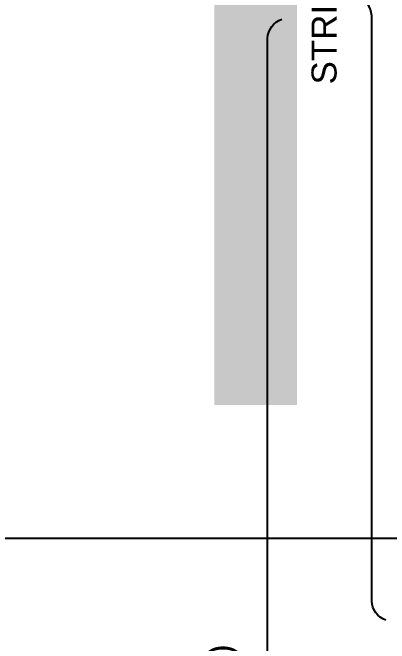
# Model space of a CAD drawing. Header units: inches. Extents: x -4 to 3761, y -12 to 63679.
# Drawn here: x 19.07 to 20.481, y 9.228 to 11.593 of the extents above; entities that cross this region are included whole.
import ezdxf
from ezdxf.enums import TextEntityAlignment as Align

# ---------------------------------------------------------------- set-up
doc = ezdxf.new("R2018")
doc.units = ezdxf.units.IN
doc.header["$MEASUREMENT"] = 0
doc.layers.add('E-DIM', color=7, linetype='Continuous')
doc.layers.add('G-ANNO-TEXT', color=1, linetype='Continuous')
doc.styles.add('NEI-A', font='arial.ttf')
doc.styles.get("Standard").update_dxf_attribs({"font": 'arial.ttf'})

# ---------------------------------------------------------------- blocks, each defined once
blk = doc.blocks.new('DETAIL-TITLE_WITH_SCALE')
at = {"color": 153, "style": 'NEI-A'}
blk.add_attdef('DETAIL_NO', text='', height=0.25, dxfattribs=at).set_placement((0.25, 0), align=Align.MIDDLE_CENTER)
at = {"color": 153, "lineweight": 30, "flags": 104}
blk.add_attdef('DETAIL_TITLE', text='', height=0.25, dxfattribs=at).set_placement((0.625, 0.024), align=Align.BOTTOM_LEFT)
at = {"color": 7, "style": 'NEI-A'}
blk.add_attdef('SCALE', text='', height=0.1094, dxfattribs=at).set_placement((1.1792, -0.101), align=Align.TOP_LEFT)

msp = doc.modelspace()

# ---------------------------------------------------------------- linework, layer by layer
at = {"layer": 'G-ANNO-TEXT', "flags": 128}
for points in [[(20.4685, 9.3149, -0.298343), (20.4152, 9.3872), (20.4152, 11.5817, 0.298343), (20.3619, 11.654, 0.298343), (20.4152, 11.7263), (20.4152, 13.9209, -0.298343), (20.4685, 13.9932)], [(20.0784, 4.5429, -0.298343), (20.025, 4.6152), (20.025, 7.9837, 0.298343), (19.9717, 8.056, 0.298343), (20.025, 8.1283), (20.025, 11.4969, -0.298343), (20.0784, 11.5692)]]:
    msp.add_lwpolyline(points, format="xyb", dxfattribs=at)

# ---------------------------------------------------------------- block references
at = {"layer": 'E-DIM'}
ref = msp.add_blockref('DETAIL-TITLE_WITH_SCALE', (0.6477, 12.6112), dxfattribs=dict(at, xscale=0.46875, yscale=0.46875, zscale=0.46875))
lines = msp.add_mtext('{\\LDC BLOCK TYPE-1 (1) OPTIMIZERS / (2) STRINGS}', dxfattribs={"layer": 'G-ANNO-TEXT', "insert": (0.9407, 12.6225), "char_height": 2.5, "attachment_point": 1})
ref.add_attrib('DETAIL_TITLE', '', (0.9407, 12.6225), dxfattribs={"flags": 104}).embed_mtext(lines)

# ---------------------------------------------------------------- texts
at = {"layer": 'G-ANNO-TEXT', "insert": (19.7997, 9.2252, -0.1789), "char_height": 0.09375, "width": 2.892543, "attachment_point": 3, "rotation": 90, "style": 'NEI-A', "bg_fill": 3, "box_fill_scale": 1.5, "bg_fill_color": 256, "bg_fill_transparency": 0}
msp.add_mtext('SOLTEC TRACKER  (78 MODULES)', dxfattribs=at)

# ---------------------------------------------------------------- next in the draw order: texts
at = {"layer": 'G-ANNO-TEXT', "insert": (20.1898, 12.0006, -0.1789), "char_height": 0.09375, "width": 0.672535, "attachment_point": 3, "rotation": 90, "style": 'NEI-A', "bg_fill": 3, "box_fill_scale": 1.5, "bg_fill_color": 256, "bg_fill_transparency": 0}
msp.add_mtext('STRING #1', dxfattribs=at)

doc.saveas('drawing.dxf')
